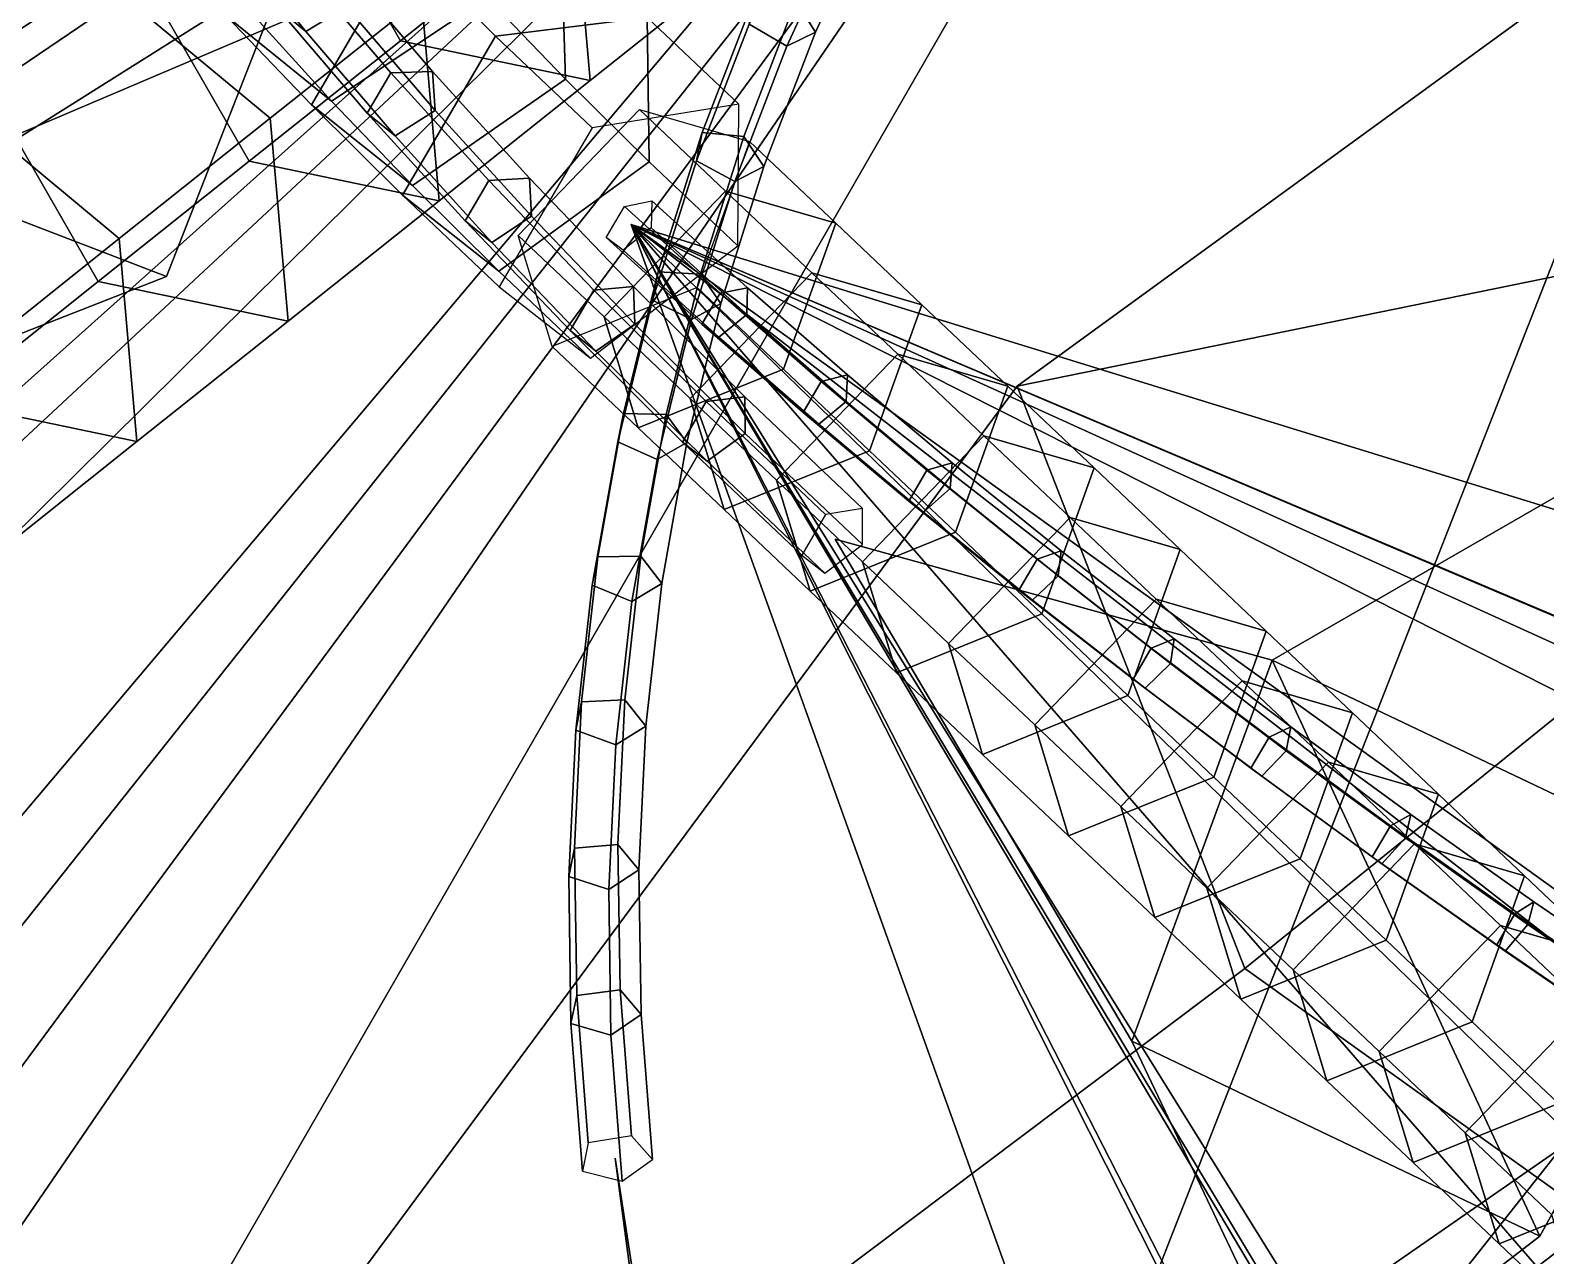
# Model space of a CAD drawing. Header units: metres. Extents: x -366 to 149, y -229 to 234.
# Drawn here: x -98.76 to -86.4, y -59.07 to -49.08 of the extents above; entities that cross this region are included whole.
import ezdxf

# ---------------------------------------------------------------- set-up
doc = ezdxf.new("R2010")
doc.units = ezdxf.units.M

msp = doc.modelspace()

# ---------------------------------------------------------------- linework, layer by layer
at = {"layer": 'coral-li_Intrnd', "color": 3}
for points in [[(-95.5701, -46.3378, 421.2832), (-96.8022, -47.3195, 422.2983), (-95.7383, -49.1664, 421.8036), (-94.5062, -48.1847, 420.7885)], [(-92.9585, -48.5086, 422.354), (-94.1906, -49.4902, 423.3691), (-94.3353, -47.8357, 424.7936), (-93.1031, -46.854, 423.7785)], [(-96.8022, -47.3195, 422.2983), (-98.03444, -48.3011, 423.3134), (-96.9705, -50.148, 422.8188), (-95.7383, -49.1664, 421.8036)], [(-97.1722, -47.4834, 425.1507), (-98.4044, -48.465, 426.1658), (-99.2665, -49.2827, 424.3285), (-98.03444, -48.3011, 423.3134)], [(-95.5674, -48.8173, 425.8087), (-96.7995, -49.799, 426.8238), (-98.4044, -48.465, 426.1658), (-97.1722, -47.4834, 425.1507)], [(-96.401, -47.6645, 552.047), (-95.7056, -48.3906, 552.9818), (-96.464, -49.6893, 552.5372), (-97.1595, -48.9632, 551.6025)], [(-95.03008, -48.8146, 550.3015), (-94.3916, -49.4796, 551.1552), (-94.4316, -48.2772, 552.1201), (-95.09177, -47.5889, 551.2355)], [(-94.1906, -49.4902, 423.3691), (-95.4228, -50.4719, 424.3842), (-95.5674, -48.8173, 425.8087), (-94.3353, -47.8357, 424.7936)], [(-96.9144, -48.9835, 549.6004), (-96.3006, -49.6591, 550.527), (-95.03008, -48.8146, 550.3015), (-95.6237, -48.1618, 549.4072)], [(-94.5062, -48.1847, 420.7885), (-95.7383, -49.1664, 421.8036), (-94.1906, -49.4902, 423.3691), (-92.9585, -48.5086, 422.354)], [(-98.03444, -48.3011, 423.3134), (-99.2665, -49.2827, 424.3285), (-98.2026, -51.1297, 423.8339), (-96.9705, -50.148, 422.8188)], [(-97.806, -48.2506, 550.6234), (-97.1595, -48.9632, 551.6025), (-96.3006, -49.6591, 550.527), (-96.9144, -48.9835, 549.6004)], [(-94.4316, -48.2772, 552.1201), (-93.7268, -48.9764, 552.9603), (-94.9629, -49.1282, 553.8699), (-95.7056, -48.3906, 552.9818)], [(-94.3916, -49.4796, 551.1552), (-93.7101, -50.1551, 551.9659), (-93.7268, -48.9764, 552.9603), (-94.4316, -48.2772, 552.1201)], [(-95.7056, -48.3906, 552.9818), (-94.9629, -49.1282, 553.8699), (-95.7214, -50.427, 553.4254), (-96.464, -49.6893, 552.5372)], [(-98.4044, -48.465, 426.1658), (-99.6365, -49.4467, 427.1809), (-100.4987, -50.2644, 425.3436), (-99.2665, -49.2827, 424.3285)], [(-96.7995, -49.799, 426.8238), (-98.03174, -50.7806, 427.8389), (-99.6365, -49.4467, 427.1809), (-98.4044, -48.465, 426.1658)], [(-95.4228, -50.4719, 424.3842), (-96.6549, -51.4535, 425.3993), (-96.7995, -49.799, 426.8238), (-95.5674, -48.8173, 425.8087)], [(-96.3006, -49.6591, 550.527), (-95.6405, -50.3473, 551.4115), (-94.3916, -49.4796, 551.1552), (-95.03008, -48.8146, 550.3015)], [(-97.1595, -48.9632, 551.6025), (-96.464, -49.6893, 552.5372), (-95.6405, -50.3473, 551.4115), (-96.3006, -49.6591, 550.527)], [(-93.7268, -48.9764, 552.9603), (-92.979, -49.6848, 553.7543), (-94.1748, -49.8758, 554.7093), (-94.9629, -49.1282, 553.8699)], [(-93.7101, -50.1551, 551.9659), (-92.987, -50.8396, 552.7321), (-92.979, -49.6848, 553.7543), (-93.7268, -48.9764, 552.9603)], [(-95.7383, -49.1664, 421.8036), (-96.9705, -50.148, 422.8188), (-95.4228, -50.4719, 424.3842), (-94.1906, -49.4902, 423.3691)], [(-94.9629, -49.1282, 553.8699), (-94.1748, -49.8758, 554.7093), (-94.9332, -51.1745, 554.2648), (-95.7214, -50.427, 553.4254)], [(-99.2665, -49.2827, 424.3285), (-100.4987, -50.2644, 425.3436), (-99.4348, -52.1113, 424.849), (-98.2026, -51.1297, 423.8339)], [(-98.03174, -50.7806, 427.8389), (-99.2638, -51.7622, 428.854), (-100.8687, -50.4283, 428.196), (-99.6365, -49.4467, 427.1809)], [(-95.6405, -50.3473, 551.4115), (-94.9357, -51.04655, 552.2518), (-93.7101, -50.1551, 551.9659), (-94.3916, -49.4796, 551.1552)], [(-96.464, -49.6893, 552.5372), (-95.7214, -50.427, 553.4254), (-94.9357, -51.04655, 552.2518), (-95.6405, -50.3473, 551.4115)], [(-93.7886, -49.7271, 554.4785), (-93.08646, -50.3926, 555.2247), (-94.07664, -51.4192, 555.2408), (-94.7788, -50.7538, 554.4946)], [(-92.891, -49.9882, 553.401), (-92.1888, -50.6536, 554.1472), (-93.08646, -50.3926, 555.2247), (-93.7886, -49.7271, 554.4785)], [(-96.6549, -51.4535, 425.3993), (-97.8871, -52.4352, 426.4144), (-98.03174, -50.7806, 427.8389), (-96.7995, -49.799, 426.8238)], [(-93.318, -51.1786, 552.7413), (-92.6158, -51.844, 553.4875), (-92.1888, -50.6536, 554.1472), (-92.891, -49.9882, 553.401)], [(-96.9705, -50.148, 422.8188), (-98.2026, -51.1297, 423.8339), (-96.6549, -51.4535, 425.3993), (-95.4228, -50.4719, 424.3842)], [(-94.9357, -51.04655, 552.2518), (-94.1879, -51.755, 553.0458), (-92.987, -50.8396, 552.7321), (-93.7101, -50.1551, 551.9659)], [(-93.08646, -50.3926, 555.2247), (-92.3843, -51.05805, 555.9709), (-93.3744, -52.08471, 555.9871), (-94.07664, -51.4192, 555.2408)], [(-92.1888, -50.6536, 554.1472), (-91.4866, -51.319, 554.8934), (-92.3843, -51.05805, 555.9709), (-93.08646, -50.3926, 555.2247)], [(-95.7214, -50.427, 553.4254), (-94.9332, -51.1745, 554.2648), (-94.1879, -51.755, 553.0458), (-94.9357, -51.04655, 552.2518)], [(-92.6158, -51.844, 553.4875), (-91.9137, -52.5095, 554.2337), (-91.4866, -51.319, 554.8934), (-92.1888, -50.6536, 554.1472)], [(-97.8871, -52.4352, 426.4144), (-99.1192, -53.4168, 427.4295), (-99.2638, -51.7622, 428.854), (-98.03174, -50.7806, 427.8389)], [(-94.7788, -50.7538, 554.4946), (-94.07664, -51.4192, 555.2408), (-93.8002, -52.3243, 554.1736), (-94.5023, -51.6589, 553.4274)], [(-98.2026, -51.1297, 423.8339), (-99.4348, -52.1113, 424.849), (-97.8871, -52.4352, 426.4144), (-96.6549, -51.4535, 425.3993)], [(-92.3843, -51.05805, 555.9709), (-91.6821, -51.7235, 556.7171), (-92.6723, -52.7501, 556.7333), (-93.3744, -52.08471, 555.9871)], [(-91.4866, -51.319, 554.8934), (-90.7845, -51.9845, 555.6396), (-91.6821, -51.7235, 556.7171), (-92.3843, -51.05805, 555.9709)], [(-94.5023, -51.6589, 553.4274), (-93.8002, -52.3243, 554.1736), (-92.6158, -51.844, 553.4875), (-93.318, -51.1786, 552.7413)], [(-91.9137, -52.5095, 554.2337), (-91.2115, -53.1749, 554.9799), (-90.7845, -51.9845, 555.6396), (-91.4866, -51.319, 554.8934)], [(-94.07664, -51.4192, 555.2408), (-93.3744, -52.08471, 555.9871), (-93.09806, -52.9898, 554.9198), (-93.8002, -52.3243, 554.1736)], [(-91.6821, -51.7235, 556.7171), (-90.9799, -52.3889, 557.4633), (-91.9701, -53.4156, 557.4795), (-92.6723, -52.7501, 556.7333)], [(-90.7845, -51.9845, 555.6396), (-90.08235, -52.6499, 556.3859), (-90.9799, -52.3889, 557.4633), (-91.6821, -51.7235, 556.7171)], [(-93.8002, -52.3243, 554.1736), (-93.09806, -52.9898, 554.9198), (-91.9137, -52.5095, 554.2337), (-92.6158, -51.844, 553.4875)], [(-91.2115, -53.1749, 554.9799), (-90.5093, -53.8404, 555.7261), (-90.08235, -52.6499, 556.3859), (-90.7845, -51.9845, 555.6396)], [(-99.4348, -52.1113, 424.849), (-100.667, -53.09299, 425.8641), (-99.1192, -53.4168, 427.4295), (-97.8871, -52.4352, 426.4144)], [(-93.3744, -52.08471, 555.9871), (-92.6723, -52.7501, 556.7333), (-92.3959, -53.6552, 555.666), (-93.09806, -52.9898, 554.9198)], [(-90.9799, -52.3889, 557.4633), (-90.2778, -53.05439, 558.2095), (-91.2679, -54.08105, 558.2257), (-91.9701, -53.4156, 557.4795)], [(-90.08235, -52.6499, 556.3859), (-89.3801, -53.3154, 557.1321), (-90.2778, -53.05439, 558.2095), (-90.9799, -52.3889, 557.4633)], [(-93.09806, -52.9898, 554.9198), (-92.3959, -53.6552, 555.666), (-91.2115, -53.1749, 554.9799), (-91.9137, -52.5095, 554.2337)], [(-92.6723, -52.7501, 556.7333), (-91.9701, -53.4156, 557.4795), (-91.6937, -54.3207, 556.4122), (-92.3959, -53.6552, 555.666)], [(-90.5093, -53.8404, 555.7261), (-89.8072, -54.5058, 556.4724), (-89.3801, -53.3154, 557.1321), (-90.08235, -52.6499, 556.3859)], [(-90.2778, -53.05439, 558.2095), (-89.5756, -53.7198, 558.9557), (-90.5658, -54.7464, 558.9719), (-91.2679, -54.08105, 558.2257)], [(-89.3801, -53.3154, 557.1321), (-88.678, -53.9808, 557.8783), (-89.5756, -53.7198, 558.9557), (-90.2778, -53.05439, 558.2095)], [(-92.3959, -53.6552, 555.666), (-91.6937, -54.3207, 556.4122), (-90.5093, -53.8404, 555.7261), (-91.2115, -53.1749, 554.9799)], [(-89.8072, -54.5058, 556.4724), (-89.105, -55.1713, 557.2186), (-88.678, -53.9808, 557.8783), (-89.3801, -53.3154, 557.1321)], [(-91.9701, -53.4156, 557.4795), (-91.2679, -54.08105, 558.2257), (-90.9915, -54.9861, 557.1584), (-91.6937, -54.3207, 556.4122)], [(-89.5756, -53.7198, 558.9557), (-88.8734, -54.3852, 559.702), (-89.8636, -55.4119, 559.7181), (-90.5658, -54.7464, 558.9719)], [(-88.678, -53.9808, 557.8783), (-87.9758, -54.6463, 558.6245), (-88.8734, -54.3852, 559.702), (-89.5756, -53.7198, 558.9557)], [(-91.6937, -54.3207, 556.4122), (-90.9915, -54.9861, 557.1584), (-89.8072, -54.5058, 556.4724), (-90.5093, -53.8404, 555.7261)], [(-89.105, -55.1713, 557.2186), (-88.4029, -55.8367, 557.9648), (-87.9758, -54.6463, 558.6245), (-88.678, -53.9808, 557.8783)], [(-91.2679, -54.08105, 558.2257), (-90.5658, -54.7464, 558.9719), (-90.2894, -55.6516, 557.9047), (-90.9915, -54.9861, 557.1584)], [(-88.8734, -54.3852, 559.702), (-88.1713, -55.05074, 560.4482), (-89.1615, -56.07739, 560.4644), (-89.8636, -55.4119, 559.7181)], [(-87.9758, -54.6463, 558.6245), (-87.2737, -55.3117, 559.3707), (-88.1713, -55.05074, 560.4482), (-88.8734, -54.3852, 559.702)], [(-90.9915, -54.9861, 557.1584), (-90.2894, -55.6516, 557.9047), (-89.105, -55.1713, 557.2186), (-89.8072, -54.5058, 556.4724)], [(-88.4029, -55.8367, 557.9648), (-87.7007, -56.5021, 558.711), (-87.2737, -55.3117, 559.3707), (-87.9758, -54.6463, 558.6245)], [(-90.5658, -54.7464, 558.9719), (-89.8636, -55.4119, 559.7181), (-89.5872, -56.317, 558.6509), (-90.2894, -55.6516, 557.9047)], [(-88.1713, -55.05074, 560.4482), (-87.4691, -55.7161, 561.1944), (-88.4593, -56.7428, 561.2106), (-89.1615, -56.07739, 560.4644)], [(-87.2737, -55.3117, 559.3707), (-86.5715, -55.9772, 560.1169), (-87.4691, -55.7161, 561.1944), (-88.1713, -55.05074, 560.4482)], [(-90.2894, -55.6516, 557.9047), (-89.5872, -56.317, 558.6509), (-88.4029, -55.8367, 557.9648), (-89.105, -55.1713, 557.2186)], [(-87.7007, -56.5021, 558.711), (-86.9985, -57.1676, 559.4572), (-86.5715, -55.9772, 560.1169), (-87.2737, -55.3117, 559.3707)], [(-89.8636, -55.4119, 559.7181), (-89.1615, -56.07739, 560.4644), (-88.885, -56.9825, 559.3971), (-89.5872, -56.317, 558.6509)], [(-87.4691, -55.7161, 561.1944), (-86.7669, -56.3816, 561.9406), (-87.7571, -57.4082, 561.9568), (-88.4593, -56.7428, 561.2106)], [(-86.5715, -55.9772, 560.1169), (-85.8693, -56.6426, 560.8632), (-86.7669, -56.3816, 561.9406), (-87.4691, -55.7161, 561.1944)], [(-89.5872, -56.317, 558.6509), (-88.885, -56.9825, 559.3971), (-87.7007, -56.5021, 558.711), (-88.4029, -55.8367, 557.9648)], [(-89.1615, -56.07739, 560.4644), (-88.4593, -56.7428, 561.2106), (-88.1829, -57.6479, 560.1433), (-88.885, -56.9825, 559.3971)], [(-86.9985, -57.1676, 559.4572), (-86.2964, -57.833, 560.2034), (-85.8693, -56.6426, 560.8632), (-86.5715, -55.9772, 560.1169)], [(-86.7669, -56.3816, 561.9406), (-86.06483, -57.04708, 562.6868), (-87.05501, -58.07373, 562.703), (-87.7571, -57.4082, 561.9568)], [(-85.8693, -56.6426, 560.8632), (-85.1672, -57.3081, 561.6094), (-86.06483, -57.04708, 562.6868), (-86.7669, -56.3816, 561.9406)], [(-88.885, -56.9825, 559.3971), (-88.1829, -57.6479, 560.1433), (-86.9985, -57.1676, 559.4572), (-87.7007, -56.5021, 558.711)], [(-88.4593, -56.7428, 561.2106), (-87.7571, -57.4082, 561.9568), (-87.4807, -58.3134, 560.8895), (-88.1829, -57.6479, 560.1433)], [(-86.06483, -57.04708, 562.6868), (-85.3626, -57.7125, 563.433), (-86.3528, -58.7391, 563.4492), (-87.05501, -58.07373, 562.703)], [(-88.1829, -57.6479, 560.1433), (-87.4807, -58.3134, 560.8895), (-86.2964, -57.833, 560.2034), (-86.9985, -57.1676, 559.4572)], [(-87.7571, -57.4082, 561.9568), (-87.05501, -58.07373, 562.703), (-86.7785, -58.9788, 561.6357), (-87.4807, -58.3134, 560.8895)], [(-87.4807, -58.3134, 560.8895), (-86.7785, -58.9788, 561.6357), (-85.5942, -58.4985, 560.9496), (-86.2964, -57.833, 560.2034)], [(-87.05501, -58.07373, 562.703), (-86.3528, -58.7391, 563.4492), (-86.07642, -59.6443, 562.382), (-86.7785, -58.9788, 561.6357)], [(-86.7785, -58.9788, 561.6357), (-86.07642, -59.6443, 562.382), (-84.892, -59.1639, 561.6959), (-85.5942, -58.4985, 560.9496)]]:
    msp.add_3dface(points, dxfattribs=at)
at = {"layer": 'coral-li_Leaf', "color": 3}
for points in [[(-84.8481, -56.01656, 562.6978), (-84.6961, -51.9517, 561.6593), (-88.6294, -54.2178, 562.1635)], [(-84.8481, -56.01656, 562.6978), (-88.6294, -54.2178, 562.1635), (-84.6961, -51.9517, 561.6593)], [(-89.7746, -57.3238, 560.618), (-88.6294, -54.2178, 562.1635), (-92.1922, -53.2311, 558.363)], [(-89.7746, -57.3238, 560.618), (-92.1922, -53.2311, 558.363), (-88.6294, -54.2178, 562.1635)], [(-89.7746, -57.3238, 560.618), (-86.4462, -58.9158, 561.9084), (-88.6294, -54.2178, 562.1635)], [(-89.7746, -57.3238, 560.618), (-88.6294, -54.2178, 562.1635), (-86.4462, -58.9158, 561.9084)], [(-88.6294, -54.2178, 562.1635), (-86.4462, -58.9158, 561.9084), (-84.8481, -56.01656, 562.6978)], [(-88.6294, -54.2178, 562.1635), (-84.8481, -56.01656, 562.6978), (-86.4462, -58.9158, 561.9084)], [(-88.3292, -60.3626, 557.5751), (-86.4462, -58.9158, 561.9084), (-89.7746, -57.3238, 560.618)], [(-88.3292, -60.3626, 557.5751), (-89.7746, -57.3238, 560.618), (-86.4462, -58.9158, 561.9084)], [(-93.3871, -62.7976, 433.0672), (-93.616, -60.6979, 435.6745), (-93.9872, -58.2786, 431.4648)], [(-93.3871, -62.7976, 433.0672), (-93.9872, -58.2786, 431.4648), (-93.616, -60.6979, 435.6745)]]:
    msp.add_3dface(points, dxfattribs=at)
at = {"layer": 'coral-li_Mrstm', "color": 3}
for points in [[(-86.774, -41.1978, 416.1707), (-122.3702, -54.4127, 431.8981), (-121.2008, -58.8493, 432.2769)], [(-86.774, -41.1978, 416.1707), (-121.2008, -58.8493, 432.2769), (-122.3702, -54.4127, 431.8981)], [(-121.2008, -58.8493, 432.2769), (-119.1569, -62.33, 430.2724), (-86.774, -41.1978, 416.1707)], [(-121.2008, -58.8493, 432.2769), (-86.774, -41.1978, 416.1707), (-119.1569, -62.33, 430.2724)], [(-116.9625, -53.6803, 442.4201), (-118.8349, -54.3539, 438.3764), (-86.774, -41.1978, 416.1707)], [(-116.9625, -53.6803, 442.4201), (-86.774, -41.1978, 416.1707), (-118.8349, -54.3539, 438.3764)], [(-86.774, -41.1978, 416.1707), (-114.4417, -50.8179, 444.9982), (-116.9625, -53.6803, 442.4201)], [(-86.774, -41.1978, 416.1707), (-116.9625, -53.6803, 442.4201), (-114.4417, -50.8179, 444.9982)], [(-86.774, -41.1978, 416.1707), (-116.4929, -67.7962, 426.0897), (-114.827, -68.9827, 430.2142)], [(-86.774, -41.1978, 416.1707), (-114.827, -68.9827, 430.2142), (-116.4929, -67.7962, 426.0897)], [(-114.827, -68.9827, 430.2142), (-111.1251, -70.05676, 432.5495), (-86.774, -41.1978, 416.1707)], [(-114.827, -68.9827, 430.2142), (-86.774, -41.1978, 416.1707), (-111.1251, -70.05676, 432.5495)], [(-107.7963, -60.7831, 446.6776), (-110.4329, -57.2386, 445.7853), (-86.774, -41.1978, 416.1707)], [(-107.7963, -60.7831, 446.6776), (-86.774, -41.1978, 416.1707), (-110.4329, -57.2386, 445.7853)], [(-86.774, -41.1978, 416.1707), (-103.4673, -62.2264, 447.2867), (-107.7963, -60.7831, 446.6776)], [(-86.774, -41.1978, 416.1707), (-107.7963, -60.7831, 446.6776), (-103.4673, -62.2264, 447.2867)], [(-86.774, -41.1978, 416.1707), (-104.8772, -72.5976, 435.5459), (-106.59, -70.1709, 439.0633)], [(-86.774, -41.1978, 416.1707), (-106.59, -70.1709, 439.0633), (-104.8772, -72.5976, 435.5459)], [(-106.59, -70.1709, 439.0633), (-105.7643, -66.9281, 442.0821), (-86.774, -41.1978, 416.1707)], [(-106.59, -70.1709, 439.0633), (-86.774, -41.1978, 416.1707), (-105.7643, -66.9281, 442.0821)], [(-98.5107, -42.6983, 415.8049), (-116.4359, -53.6521, 424.7175), (-98.3393, -46.8092, 413.7395)], [(-98.5107, -42.6983, 415.8049), (-98.3393, -46.8092, 413.7395), (-116.4359, -53.6521, 424.7175)], [(-115.1452, -47.1552, 432.542), (-112.9472, -50.577, 435.6499), (-95.6418, -43.9964, 422.3211)], [(-115.1452, -47.1552, 432.542), (-95.6418, -43.9964, 422.3211), (-112.9472, -50.577, 435.6499)], [(-95.6418, -43.9964, 422.3211), (-112.9472, -50.577, 435.6499), (-109.7345, -54.5528, 435.9147)], [(-95.6418, -43.9964, 422.3211), (-109.7345, -54.5528, 435.9147), (-112.9472, -50.577, 435.6499)], [(-95.6418, -43.9964, 422.3211), (-109.7345, -54.5528, 435.9147), (-92.5634, -47.2513, 422.8116)], [(-95.6418, -43.9964, 422.3211), (-92.5634, -47.2513, 422.8116), (-109.7345, -54.5528, 435.9147)], [(-101.743, -49.5152, 631.9116), (-100.4805, -44.5704, 654.1465), (-95.9568, -46.7769, 653.2154)], [(-101.743, -49.5152, 631.9116), (-95.9568, -46.7769, 653.2154), (-100.4805, -44.5704, 654.1465)], [(-80.3728, -49.8731, 513.2079), (-90.708, -51.9825, 532.7927), (-82.2827, -45.8506, 512.513)], [(-80.3728, -49.8731, 513.2079), (-82.2827, -45.8506, 512.513), (-90.708, -51.9825, 532.7927)], [(-116.4359, -53.6521, 424.7175), (-116.2111, -58.1389, 422.2646), (-98.3393, -46.8092, 413.7395)], [(-116.4359, -53.6521, 424.7175), (-98.3393, -46.8092, 413.7395), (-116.2111, -58.1389, 422.2646)], [(-98.3393, -46.8092, 413.7395), (-116.2111, -58.1389, 422.2646), (-115.4741, -60.4185, 417.7415)], [(-98.3393, -46.8092, 413.7395), (-115.4741, -60.4185, 417.7415), (-116.2111, -58.1389, 422.2646)], [(-98.3393, -46.8092, 413.7395), (-115.4741, -60.4185, 417.7415), (-97.3434, -49.00909, 409.9342)], [(-98.3393, -46.8092, 413.7395), (-97.3434, -49.00909, 409.9342), (-115.4741, -60.4185, 417.7415)], [(-101.743, -49.5152, 631.9116), (-95.9568, -46.7769, 653.2154), (-97.6455, -51.08996, 630.8906)], [(-101.743, -49.5152, 631.9116), (-97.6455, -51.08996, 630.8906), (-95.9568, -46.7769, 653.2154)], [(-101.743, -49.5152, 631.9116), (-97.6455, -51.08996, 630.8906), (-103.5697, -53.4119, 590.2263)], [(-101.743, -49.5152, 631.9116), (-103.5697, -53.4119, 590.2263), (-97.6455, -51.08996, 630.8906)], [(-82.4999, -53.4303, 510.2062), (-92.00802, -65.4427, 538.955), (-85.7879, -49.5616, 509.5578)], [(-82.4999, -53.4303, 510.2062), (-85.7879, -49.5616, 509.5578), (-92.00802, -65.4427, 538.955)], [(-93.6638, -67.7701, 525.7754), (-97.0248, -65.6575, 523.6418), (-74.05067, -49.7138, 493.4414)], [(-93.6638, -67.7701, 525.7754), (-74.05067, -49.7138, 493.4414), (-97.0248, -65.6575, 523.6418)], [(-93.0965, -70.813, 524.2354), (-94.3998, -73.05923, 520.552), (-74.05067, -49.7138, 493.4414)], [(-93.0965, -70.813, 524.2354), (-74.05067, -49.7138, 493.4414), (-94.3998, -73.05923, 520.552)], [(-74.05067, -49.7138, 493.4414), (-89.3074, -67.4522, 527.2298), (-93.6638, -67.7701, 525.7754)], [(-74.05067, -49.7138, 493.4414), (-93.6638, -67.7701, 525.7754), (-89.3074, -67.4522, 527.2298)], [(-74.05067, -49.7138, 493.4414), (-93.4326, -69.1376, 524.0376), (-89.9748, -71.9484, 525.1941)], [(-74.05067, -49.7138, 493.4414), (-89.9748, -71.9484, 525.1941), (-93.4326, -69.1376, 524.0376)], [(-74.05067, -49.7138, 493.4414), (-92.3892, -66.6575, 526.0862), (-93.0965, -70.813, 524.2354)], [(-74.05067, -49.7138, 493.4414), (-93.0965, -70.813, 524.2354), (-92.3892, -66.6575, 526.0862)], [(-74.05067, -49.7138, 493.4414), (-91.00553, -71.4882, 523.896), (-88.5837, -69.6177, 527.3356)], [(-74.05067, -49.7138, 493.4414), (-88.5837, -69.6177, 527.3356), (-91.00553, -71.4882, 523.896)], [(-90.898, -66.9964, 527.7002), (-90.9816, -62.5972, 528.6755), (-74.05067, -49.7138, 493.4414)], [(-90.898, -66.9964, 527.7002), (-74.05067, -49.7138, 493.4414), (-90.9816, -62.5972, 528.6755)], [(-74.05067, -49.7138, 493.4414), (-88.4175, -70.4309, 525.8986), (-90.898, -66.9964, 527.7002)], [(-74.05067, -49.7138, 493.4414), (-90.898, -66.9964, 527.7002), (-88.4175, -70.4309, 525.8986)], [(-89.9748, -71.9484, 525.1941), (-86.7098, -74.6424, 523.6472), (-74.05067, -49.7138, 493.4414)], [(-89.9748, -71.9484, 525.1941), (-74.05067, -49.7138, 493.4414), (-86.7098, -74.6424, 523.6472)], [(-88.5837, -69.6177, 527.3356), (-84.5104, -68.234, 528.6788), (-74.05067, -49.7138, 493.4414)], [(-88.5837, -69.6177, 527.3356), (-74.05067, -49.7138, 493.4414), (-84.5104, -68.234, 528.6788)], [(-80.3728, -49.8731, 513.2079), (-88.8522, -56.7311, 533.2455), (-90.708, -51.9825, 532.7927)], [(-80.3728, -49.8731, 513.2079), (-90.708, -51.9825, 532.7927), (-88.8522, -56.7311, 533.2455)], [(-84.7143, -59.6921, 532.6904), (-88.8522, -56.7311, 533.2455), (-80.3728, -49.8731, 513.2079)], [(-84.7143, -59.6921, 532.6904), (-80.3728, -49.8731, 513.2079), (-88.8522, -56.7311, 533.2455)], [(-93.856, -50.6652, 553.7053), (-68.3681, -58.5329, 584.9709), (-70.09365, -62.6559, 586.0745)], [(-93.856, -50.6652, 553.7053), (-70.09365, -62.6559, 586.0745), (-68.3681, -58.5329, 584.9709)], [(-70.09365, -62.6559, 586.0745), (-73.8574, -65.06144, 586.6732), (-93.856, -50.6652, 553.7053)], [(-70.09365, -62.6559, 586.0745), (-93.856, -50.6652, 553.7053), (-73.8574, -65.06144, 586.6732)], [(-93.856, -50.6652, 553.7053), (-82.4677, -69.6297, 588.3423), (-80.428, -73.2467, 586.3543)], [(-93.856, -50.6652, 553.7053), (-80.428, -73.2467, 586.3543), (-82.4677, -69.6297, 588.3423)], [(-80.428, -73.2467, 586.3543), (-80.7155, -76.3286, 583.0786), (-93.856, -50.6652, 553.7053)], [(-80.428, -73.2467, 586.3543), (-93.856, -50.6652, 553.7053), (-80.7155, -76.3286, 583.0786)], [(-93.856, -50.6652, 553.7053), (-82.1985, -83.1274, 576.0522), (-77.6725, -82.7149, 575.3179)], [(-93.856, -50.6652, 553.7053), (-77.6725, -82.7149, 575.3179), (-82.1985, -83.1274, 576.0522)], [(-77.6725, -82.7149, 575.3179), (-74.4734, -81.8786, 572.2556), (-93.856, -50.6652, 553.7053)], [(-77.6725, -82.7149, 575.3179), (-93.856, -50.6652, 553.7053), (-74.4734, -81.8786, 572.2556)], [(-93.856, -50.6652, 553.7053), (-67.9301, -80.4984, 564.9705), (-65.6093, -78.06415, 568.1141)], [(-93.856, -50.6652, 553.7053), (-65.6093, -78.06415, 568.1141), (-67.9301, -80.4984, 564.9705)], [(-65.6093, -78.06415, 568.1141), (-63.6992, -74.09329, 569.0602), (-93.856, -50.6652, 553.7053)], [(-65.6093, -78.06415, 568.1141), (-93.856, -50.6652, 553.7053), (-63.6992, -74.09329, 569.0602)], [(-93.856, -50.6652, 553.7053), (-59.2478, -65.3514, 570.3082), (-60.7969, -65.6782, 574.6312)], [(-93.856, -50.6652, 553.7053), (-60.7969, -65.6782, 574.6312), (-59.2478, -65.3514, 570.3082)], [(-60.7969, -65.6782, 574.6312), (-63.182, -63.659, 577.8785), (-93.856, -50.6652, 553.7053)], [(-60.7969, -65.6782, 574.6312), (-93.856, -50.6652, 553.7053), (-63.182, -63.659, 577.8785)], [(-88.8522, -56.7311, 533.2455), (-100.9669, -65.8446, 562.079), (-90.708, -51.9825, 532.7927)], [(-88.8522, -56.7311, 533.2455), (-90.708, -51.9825, 532.7927), (-100.9669, -65.8446, 562.079)], [(-77.6042, -54.8825, 509.8568), (-92.00802, -65.4427, 538.955), (-82.4999, -53.4303, 510.2062)], [(-77.6042, -54.8825, 509.8568), (-82.4999, -53.4303, 510.2062), (-92.00802, -65.4427, 538.955)], [(-84.7143, -59.6921, 532.6904), (-100.9669, -65.8446, 562.079), (-88.8522, -56.7311, 533.2455)], [(-84.7143, -59.6921, 532.6904), (-88.8522, -56.7311, 533.2455), (-100.9669, -65.8446, 562.079)]]:
    msp.add_3dface(points, dxfattribs=at)
at = {"layer": 'coral-li_Petiole', "color": 3}
for points in [[(-91.8598, -48.02338, 422.6492), (-92.3528, -49.09622, 423.6165), (-92.5131, -48.8432, 423.8152), (-92.01661, -47.7632, 422.8414)], [(-92.3924, -47.9384, 422.4289), (-92.8948, -49.03013, 423.4133), (-92.5873, -49.211, 423.3695), (-92.09082, -48.131, 422.3957)], [(-97.4152, -48.05802, 551.4584), (-96.7438, -48.8971, 552.7645), (-96.5099, -49.09232, 552.5188), (-97.1744, -48.2621, 551.2271)], [(-97.1744, -48.2621, 551.2271), (-96.5099, -49.09232, 552.5188), (-96.1778, -48.8894, 552.4783), (-96.838, -48.06482, 551.1954)], [(-92.09082, -48.131, 422.3957), (-92.5873, -49.211, 423.3695), (-92.3528, -49.09622, 423.6165), (-91.8598, -48.02338, 422.6492)], [(-96.5513, -48.5676, 552.8773), (-95.816, -49.4273, 554.1346), (-96.00851, -49.7569, 554.0219), (-96.7438, -48.8971, 552.7645)], [(-96.2032, -48.567, 552.6985), (-95.4755, -49.4176, 553.9421), (-95.816, -49.4273, 554.1346), (-96.5513, -48.5676, 552.8773)], [(-96.1778, -48.8894, 552.4783), (-95.4547, -49.7343, 553.7133), (-95.4755, -49.4176, 553.9421), (-96.2032, -48.567, 552.6985)], [(-92.8482, -48.7994, 423.6929), (-93.2785, -49.9148, 424.6849), (-93.3251, -50.1455, 424.4053), (-92.8948, -49.03013, 423.4133)], [(-92.5131, -48.8432, 423.8152), (-92.9384, -49.9467, 424.7964), (-93.2785, -49.9148, 424.6849), (-92.8482, -48.7994, 423.6929)], [(-96.7438, -48.8971, 552.7645), (-96.00851, -49.7569, 554.0219), (-95.7822, -49.9428, 553.7623), (-96.5099, -49.09232, 552.5188)], [(-96.5099, -49.09232, 552.5188), (-95.7822, -49.9428, 553.7623), (-95.4547, -49.7343, 553.7133), (-96.1778, -48.8894, 552.4783)], [(-92.3528, -49.09622, 423.6165), (-92.775, -50.1923, 424.5911), (-92.9384, -49.9467, 424.7964), (-92.5131, -48.8432, 423.8152)], [(-92.8948, -49.03013, 423.4133), (-93.3251, -50.1455, 424.4053), (-93.01265, -50.3144, 424.3507), (-92.5873, -49.211, 423.3695)], [(-92.5873, -49.211, 423.3695), (-93.01265, -50.3144, 424.3507), (-92.775, -50.1923, 424.5911), (-92.3528, -49.09622, 423.6165)], [(-95.816, -49.4273, 554.1346), (-95.01858, -50.3057, 555.3402), (-95.211, -50.6352, 555.2274), (-96.00851, -49.7569, 554.0219)], [(-95.4755, -49.4176, 553.9421), (-94.6863, -50.2865, 555.1343), (-95.01858, -50.3057, 555.3402), (-95.816, -49.4273, 554.1346)], [(-95.4547, -49.7343, 553.7133), (-94.6707, -50.5975, 554.8973), (-94.6863, -50.2865, 555.1343), (-95.4755, -49.4176, 553.9421)], [(-96.00851, -49.7569, 554.0219), (-95.211, -50.6352, 555.2274), (-94.9931, -50.8118, 554.9545), (-95.7822, -49.9428, 553.7623)], [(-95.7822, -49.9428, 553.7623), (-94.9931, -50.8118, 554.9545), (-94.6707, -50.5975, 554.8973), (-95.4547, -49.7343, 553.7133)], [(-93.2785, -49.9148, 424.6849), (-93.6357, -51.05123, 425.682), (-93.6823, -51.2819, 425.4023), (-93.3251, -50.1455, 424.4053)], [(-92.9384, -49.9467, 424.7964), (-93.2913, -51.07096, 425.7828), (-93.6357, -51.05123, 425.682), (-93.2785, -49.9148, 424.6849)], [(-92.775, -50.1923, 424.5911), (-93.1253, -51.309, 425.5708), (-93.2913, -51.07096, 425.7828), (-92.9384, -49.9467, 424.7964)], [(-93.3251, -50.1455, 424.4053), (-93.6823, -51.2819, 425.4023), (-93.3655, -51.4386, 425.3371), (-93.01265, -50.3144, 424.3507)], [(-94.6863, -50.2865, 555.1343), (-93.8375, -51.1717, 556.2725), (-94.1608, -51.2005, 556.4911), (-95.01858, -50.3057, 555.3402)], [(-94.6707, -50.5975, 554.8973), (-93.8274, -51.4768, 556.0276), (-93.8375, -51.1717, 556.2725), (-94.6863, -50.2865, 555.1343)], [(-93.01265, -50.3144, 424.3507), (-93.3655, -51.4386, 425.3371), (-93.1253, -51.309, 425.5708), (-92.775, -50.1923, 424.5911)], [(-95.01858, -50.3057, 555.3402), (-94.1608, -51.2005, 556.4911), (-94.3532, -51.53, 556.3783), (-95.211, -50.6352, 555.2274)], [(-93.912, -50.5172, 553.9066), (-93.1321, -51.2253, 554.6445), (-93.2796, -51.4778, 554.558), (-94.05957, -50.7698, 553.8201)], [(-93.6878, -50.4724, 553.7125), (-92.9078, -51.1805, 554.4504), (-93.1321, -51.2253, 554.6445), (-93.912, -50.5172, 553.9066)], [(-93.6944, -50.6923, 553.5086), (-92.9145, -51.4003, 554.2465), (-92.9078, -51.1805, 554.4504), (-93.6878, -50.4724, 553.7125)], [(-95.211, -50.6352, 555.2274), (-94.3532, -51.53, 556.3783), (-94.1443, -51.697, 556.0927), (-94.9931, -50.8118, 554.9545)], [(-94.9931, -50.8118, 554.9545), (-94.1443, -51.697, 556.0927), (-93.8274, -51.4768, 556.0276), (-94.6707, -50.5975, 554.8973)], [(-94.05957, -50.7698, 553.8201), (-93.2796, -51.4778, 554.558), (-93.1429, -51.583, 554.3126), (-93.9229, -50.875, 553.5747)], [(-93.9229, -50.875, 553.5747), (-93.1429, -51.583, 554.3126), (-92.9145, -51.4003, 554.2465), (-93.6944, -50.6923, 553.5086)], [(-93.6357, -51.05123, 425.682), (-93.919, -52.2059, 426.6819), (-93.9655, -52.4366, 426.4022), (-93.6823, -51.2819, 425.4023)], [(-93.2913, -51.07096, 425.7828), (-93.5711, -52.2132, 426.7718), (-93.919, -52.2059, 426.6819), (-93.6357, -51.05123, 425.682)], [(-93.1253, -51.309, 425.5708), (-93.4029, -52.4437, 426.5533), (-93.5711, -52.2132, 426.7718), (-93.2913, -51.07096, 425.7828)], [(-94.1608, -51.2005, 556.4911), (-93.2449, -52.1096, 557.5845), (-93.4374, -52.4391, 557.4717), (-94.3532, -51.53, 556.3783)], [(-93.8375, -51.1717, 556.2725), (-92.9313, -52.07106, 557.3537), (-93.2449, -52.1096, 557.5845), (-94.1608, -51.2005, 556.4911)], [(-93.8274, -51.4768, 556.0276), (-92.927, -52.3701, 557.1014), (-92.9313, -52.07106, 557.3537), (-93.8375, -51.1717, 556.2725)], [(-93.1321, -51.2253, 554.6445), (-92.307, -51.9447, 555.3386), (-92.4545, -52.1973, 555.2521), (-93.2796, -51.4778, 554.558)], [(-92.9078, -51.1805, 554.4504), (-92.0915, -51.8921, 555.1368), (-92.307, -51.9447, 555.3386), (-93.1321, -51.2253, 554.6445)], [(-92.9145, -51.4003, 554.2465), (-92.1035, -52.1072, 554.9281), (-92.0915, -51.8921, 555.1368), (-92.9078, -51.1805, 554.4504)], [(-93.6823, -51.2819, 425.4023), (-93.9655, -52.4366, 426.4022), (-93.6453, -52.5809, 426.3261), (-93.3655, -51.4386, 425.3371)], [(-93.3655, -51.4386, 425.3371), (-93.6453, -52.5809, 426.3261), (-93.4029, -52.4437, 426.5533), (-93.1253, -51.309, 425.5708)], [(-93.1429, -51.583, 554.3126), (-92.3265, -52.2947, 554.999), (-92.1035, -52.1072, 554.9281), (-92.9145, -51.4003, 554.2465)], [(-94.1443, -51.697, 556.0927), (-93.238, -52.5963, 557.1739), (-92.927, -52.3701, 557.1014), (-93.8274, -51.4768, 556.0276)], [(-93.2796, -51.4778, 554.558), (-92.4545, -52.1973, 555.2521), (-92.3265, -52.2947, 554.999), (-93.1429, -51.583, 554.3126)], [(-94.3532, -51.53, 556.3783), (-93.4374, -52.4391, 557.4717), (-93.238, -52.5963, 557.1739), (-94.1443, -51.697, 556.0927)], [(-92.0915, -51.8921, 555.1368), (-91.2383, -52.6079, 555.7723), (-91.4446, -52.6683, 555.9813), (-92.307, -51.9447, 555.3386)], [(-92.1035, -52.1072, 554.9281), (-91.2559, -52.8181, 555.5591), (-91.2383, -52.6079, 555.7723), (-92.0915, -51.8921, 555.1368)], [(-92.307, -51.9447, 555.3386), (-91.4446, -52.6683, 555.9813), (-91.5921, -52.9208, 555.8948), (-92.4545, -52.1973, 555.2521)], [(-93.2449, -52.1096, 557.5845), (-92.273, -53.03082, 558.6178), (-92.4655, -53.3603, 558.505), (-93.4374, -52.4391, 557.4717)], [(-92.9313, -52.07106, 557.3537), (-91.9696, -52.9823, 558.3755), (-92.273, -53.03082, 558.6178), (-93.2449, -52.1096, 557.5845)], [(-92.927, -52.3701, 557.1014), (-91.9716, -53.2753, 558.1161), (-91.9696, -52.9823, 558.3755), (-92.9313, -52.07106, 557.3537)], [(-92.3265, -52.2947, 554.999), (-91.4733, -53.01049, 555.6345), (-91.2559, -52.8181, 555.5591), (-92.1035, -52.1072, 554.9281)], [(-93.919, -52.2059, 426.6819), (-94.1275, -53.376, 427.6821), (-94.1741, -53.6067, 427.4024), (-93.9655, -52.4366, 426.4022)], [(-93.5711, -52.2132, 426.7718), (-93.777, -53.3708, 427.7612), (-94.1275, -53.376, 427.6821), (-93.919, -52.2059, 426.6819)], [(-93.4029, -52.4437, 426.5533), (-93.6072, -53.5935, 427.536), (-93.777, -53.3708, 427.7612), (-93.5711, -52.2132, 426.7718)], [(-92.4545, -52.1973, 555.2521), (-91.5921, -52.9208, 555.8948), (-91.4733, -53.01049, 555.6345), (-92.3265, -52.2947, 554.999)], [(-93.238, -52.5963, 557.1739), (-92.2764, -53.5076, 558.1957), (-91.9716, -53.2753, 558.1161), (-92.927, -52.3701, 557.1014)], [(-93.9655, -52.4366, 426.4022), (-94.1741, -53.6067, 427.4024), (-93.8512, -53.7385, 427.3155), (-93.6453, -52.5809, 426.3261)], [(-93.6453, -52.5809, 426.3261), (-93.8512, -53.7385, 427.3155), (-93.6072, -53.5935, 427.536), (-93.4029, -52.4437, 426.5533)], [(-93.4374, -52.4391, 557.4717), (-92.4655, -53.3603, 558.505), (-92.2764, -53.5076, 558.1957), (-93.238, -52.5963, 557.1739)], [(-91.2383, -52.6079, 555.7723), (-90.3503, -53.326, 556.3553), (-90.5472, -53.3942, 556.571), (-91.4446, -52.6683, 555.9813)], [(-91.2559, -52.8181, 555.5591), (-90.3738, -53.5314, 556.1381), (-90.3503, -53.326, 556.3553), (-91.2383, -52.6079, 555.7723)], [(-91.4446, -52.6683, 555.9813), (-90.5472, -53.3942, 556.571), (-90.6947, -53.6468, 556.4846), (-91.5921, -52.9208, 555.8948)], [(-91.4733, -53.01049, 555.6345), (-90.5854, -53.7285, 556.2176), (-90.3738, -53.5314, 556.1381), (-91.2559, -52.8181, 555.5591)], [(-91.5921, -52.9208, 555.8948), (-90.6947, -53.6468, 556.4846), (-90.5854, -53.7285, 556.2176), (-91.4733, -53.01049, 555.6345)], [(-94.1275, -53.376, 427.6821), (-94.2609, -54.5589, 428.6802), (-94.3075, -54.7896, 428.4006), (-94.1741, -53.6067, 427.4024)], [(-93.777, -53.3708, 427.7612), (-93.9085, -54.5409, 428.7485), (-94.2609, -54.5589, 428.6802), (-94.1275, -53.376, 427.6821)], [(-93.6072, -53.5935, 427.536), (-93.7376, -54.7558, 428.5167), (-93.9085, -54.5409, 428.7485), (-93.777, -53.3708, 427.7612)], [(-90.3503, -53.326, 556.3553), (-89.4298, -54.04475, 556.8846), (-89.6167, -54.1208, 557.1064), (-90.5472, -53.3942, 556.571)], [(-90.3738, -53.5314, 556.1381), (-89.4593, -54.2453, 556.6636), (-89.4298, -54.04475, 556.8846), (-90.3503, -53.326, 556.3553)], [(-90.5472, -53.3942, 556.571), (-89.6167, -54.1208, 557.1064), (-89.7642, -54.3734, 557.02), (-90.6947, -53.6468, 556.4846)], [(-94.1741, -53.6067, 427.4024), (-94.3075, -54.7896, 428.4006), (-93.9828, -54.9086, 428.3028), (-93.8512, -53.7385, 427.3155)], [(-93.8512, -53.7385, 427.3155), (-93.9828, -54.9086, 428.3028), (-93.7376, -54.7558, 428.5167), (-93.6072, -53.5935, 427.536)], [(-90.5854, -53.7285, 556.2176), (-89.6648, -54.4473, 556.7468), (-89.4593, -54.2453, 556.6636), (-90.3738, -53.5314, 556.1381)], [(-90.6947, -53.6468, 556.4846), (-89.7642, -54.3734, 557.02), (-89.6648, -54.4473, 556.7468), (-90.5854, -53.7285, 556.2176)], [(-89.6167, -54.1208, 557.1064), (-88.6555, -54.8463, 557.5861), (-88.803, -55.09888, 557.4996), (-89.7642, -54.3734, 557.02)], [(-89.4298, -54.04475, 556.8846), (-88.4788, -54.7623, 557.3588), (-88.6555, -54.8463, 557.5861), (-89.6167, -54.1208, 557.1064)], [(-89.4593, -54.2453, 556.6636), (-88.5147, -54.9581, 557.1344), (-88.4788, -54.7623, 557.3588), (-89.4298, -54.04475, 556.8846)], [(-89.6648, -54.4473, 556.7468), (-88.7139, -55.1649, 557.2209), (-88.5147, -54.9581, 557.1344), (-89.4593, -54.2453, 556.6636)], [(-89.7642, -54.3734, 557.02), (-88.803, -55.09888, 557.4996), (-88.7139, -55.1649, 557.2209), (-89.6648, -54.4473, 556.7468)], [(-94.2609, -54.5589, 428.6802), (-94.3189, -55.7516, 429.6739), (-94.3654, -55.9823, 429.3943), (-94.3075, -54.7896, 428.4006)], [(-93.9085, -54.5409, 428.7485), (-93.9654, -55.7207, 429.7314), (-94.3189, -55.7516, 429.6739), (-94.2609, -54.5589, 428.6802)], [(-93.7376, -54.7558, 428.5167), (-93.7939, -55.9277, 429.4929), (-93.9654, -55.7207, 429.7314), (-93.9085, -54.5409, 428.7485)], [(-94.3075, -54.7896, 428.4006), (-94.3654, -55.9823, 429.3943), (-94.0397, -56.08847, 429.2857), (-93.9828, -54.9086, 428.3028)], [(-93.9828, -54.9086, 428.3028), (-94.0397, -56.08847, 429.2857), (-93.7939, -55.9277, 429.4929), (-93.7376, -54.7558, 428.5167)], [(-88.6555, -54.8463, 557.5861), (-87.6659, -55.5689, 558.0088), (-87.8134, -55.8214, 557.9224), (-88.803, -55.09888, 557.4996)], [(-88.4788, -54.7623, 557.3588), (-87.4998, -55.4771, 557.7766), (-87.6659, -55.5689, 558.0088), (-88.6555, -54.8463, 557.5861)], [(-88.5147, -54.9581, 557.1344), (-87.5421, -55.668, 557.5493), (-87.4998, -55.4771, 557.7766), (-88.4788, -54.7623, 557.3588)], [(-88.7139, -55.1649, 557.2209), (-87.7349, -55.8796, 557.6389), (-87.5421, -55.668, 557.5493), (-88.5147, -54.9581, 557.1344)], [(-88.803, -55.09888, 557.4996), (-87.8134, -55.8214, 557.9224), (-87.7349, -55.8796, 557.6389), (-88.7139, -55.1649, 557.2209)], [(-87.4998, -55.4771, 557.7766), (-86.495, -56.1873, 558.1373), (-86.6503, -56.2869, 558.3737), (-87.6659, -55.5689, 558.0088)], [(-87.5421, -55.668, 557.5493), (-86.544, -56.3735, 557.9073), (-86.495, -56.1873, 558.1373), (-87.4998, -55.4771, 557.7766)], [(-87.6659, -55.5689, 558.0088), (-86.6503, -56.2869, 558.3737), (-86.7978, -56.5394, 558.2873), (-87.8134, -55.8214, 557.9224)], [(-93.9654, -55.7207, 429.7314), (-93.9475, -56.9074, 430.7076), (-94.3012, -56.9512, 430.6607), (-94.3189, -55.7516, 429.6739)], [(-93.7939, -55.9277, 429.4929), (-93.7758, -57.1064, 430.4625), (-93.9475, -56.9074, 430.7076), (-93.9654, -55.7207, 429.7314)], [(-87.7349, -55.8796, 557.6389), (-86.7301, -56.5899, 557.9995), (-86.544, -56.3735, 557.9073), (-87.5421, -55.668, 557.5493)], [(-94.3189, -55.7516, 429.6739), (-94.3012, -56.9512, 430.6607), (-94.3477, -57.1819, 430.3811), (-94.3654, -55.9823, 429.3943)], [(-87.8134, -55.8214, 557.9224), (-86.7978, -56.5394, 558.2873), (-86.7301, -56.5899, 557.9995), (-87.7349, -55.8796, 557.6389)], [(-94.0397, -56.08847, 429.2857), (-94.0218, -57.2751, 430.2618), (-93.7758, -57.1064, 430.4625), (-93.7939, -55.9277, 429.4929)], [(-94.3654, -55.9823, 429.3943), (-94.3477, -57.1819, 430.3811), (-94.0218, -57.2751, 430.2618), (-94.0397, -56.08847, 429.2857)], [(-86.495, -56.1873, 558.1373), (-85.4669, -56.8912, 558.4398), (-85.6111, -56.9986, 558.6799), (-86.6503, -56.2869, 558.3737)], [(-86.544, -56.3735, 557.9073), (-85.5228, -57.07268, 558.2076), (-85.4669, -56.8912, 558.4398), (-86.495, -56.1873, 558.1373)], [(-86.6503, -56.2869, 558.3737), (-85.6111, -56.9986, 558.6799), (-85.7585, -57.2511, 558.5934), (-86.7978, -56.5394, 558.2873)], [(-86.7301, -56.5899, 557.9995), (-85.702, -57.2938, 558.302), (-85.5228, -57.07268, 558.2076), (-86.544, -56.3735, 557.9073)], [(-86.7978, -56.5394, 558.2873), (-85.7585, -57.2511, 558.5934), (-85.702, -57.2938, 558.302), (-86.7301, -56.5899, 557.9995)], [(-94.3012, -56.9512, 430.6607), (-94.2079, -58.1549, 431.6383), (-94.2545, -58.3856, 431.3587), (-94.3477, -57.1819, 430.3811)], [(-93.9475, -56.9074, 430.7076), (-93.8549, -58.09806, 431.6745), (-94.2079, -58.1549, 431.6383), (-94.3012, -56.9512, 430.6607)], [(-93.7758, -57.1064, 430.4625), (-93.6835, -58.2891, 431.4229), (-93.8549, -58.09806, 431.6745), (-93.9475, -56.9074, 430.7076)], [(-94.3477, -57.1819, 430.3811), (-94.2545, -58.3856, 431.3587), (-93.9291, -58.4658, 431.2288), (-94.0218, -57.2751, 430.2618)], [(-94.0218, -57.2751, 430.2618), (-93.9291, -58.4658, 431.2288), (-93.6835, -58.2891, 431.4229), (-93.7758, -57.1064, 430.4625)]]:
    msp.add_3dface(points, dxfattribs=at)

doc.saveas('drawing.dxf')
